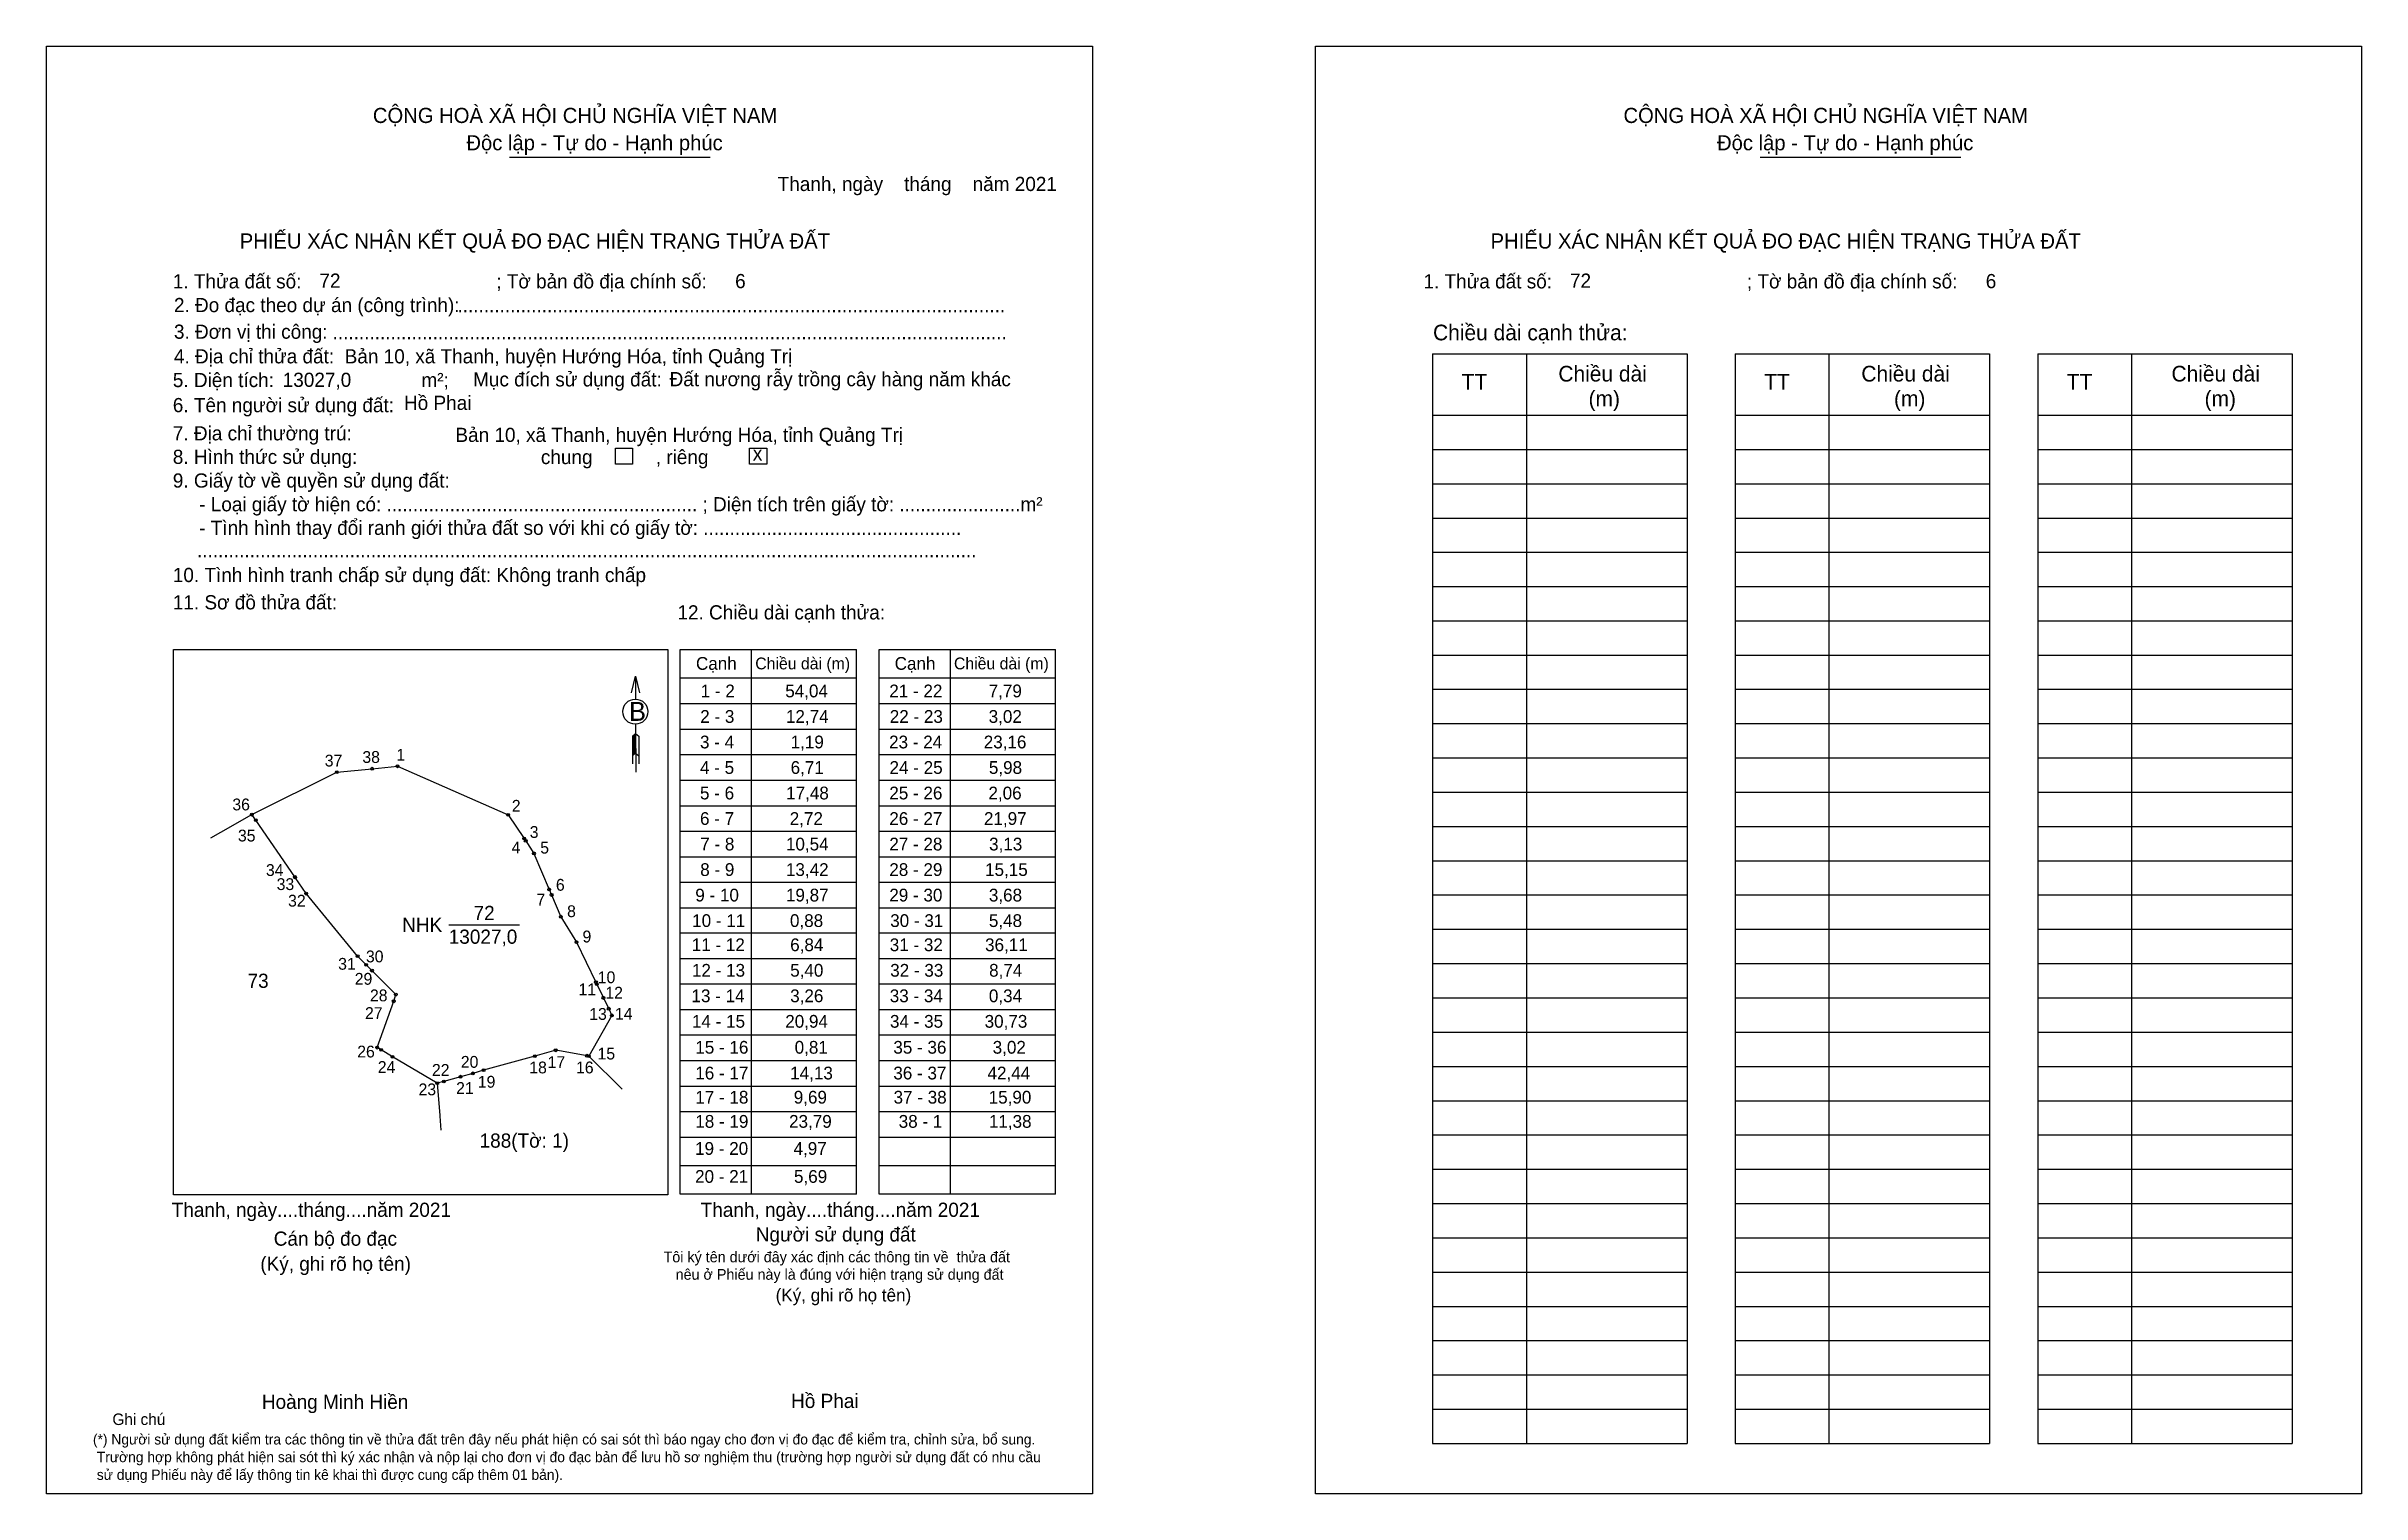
# Model space of a CAD drawing. Extents: x 545181 to 546216, y 1825598 to 1826245.
import ezdxf

# ---------------------------------------------------------------- set-up
doc = ezdxf.new("R2010")
doc.units = 0
for name, color, linetype in [('CanhThua', 7, 'Continuous'), ('kqddKhungInTrang1', 7, 'Continuous'), ('kqddKhungInTrang2', 7, 'Continuous'), ('kqddNoiDung', 7, 'Continuous'), ('kqddTemplate', 7, 'Continuous'), ('MocDinhThua', 7, 'Continuous'), ('NhanDiaChinhThua', 7, 'Continuous'), ('NhanTuCan', 7, 'Continuous'), ('RauThua', 7, 'Continuous'), ('SoHieuDinhThua', 7, 'Continuous')]:
    doc.layers.add(name, color=color, linetype=linetype)

msp = doc.modelspace()

# ---------------------------------------------------------------- linework, layer by layer
at = {"layer": 'CanhThua'}
for p, q in [((545272.8, 1825901.4), (545310.8, 1825920.4)), ((545310.8, 1825920.4), (545326.6, 1825921.9)), ((545326.6, 1825921.9), (545337.9, 1825923)), ((545337.9, 1825923), (545387.4, 1825901.3)), ((545274.6, 1825898.9), (545272.8, 1825901.4)), ((545292, 1825873.6), (545274.6, 1825898.9)), ((545387.4, 1825901.3), (545394.5, 1825890.7)), ((545394.5, 1825890.7), (545395.2, 1825889.7)), ((545395.2, 1825889.7), (545398.9, 1825884.1)), ((545398.9, 1825884.1), (545405.7, 1825868)), ((545292.2, 1825873.3), (545292, 1825873.6)), ((545297.1, 1825866.1), (545292.2, 1825873.3)), ((545320.1, 1825838.2), (545297.1, 1825866.1)), ((545405.7, 1825868), (545406.8, 1825865.5)), ((545406.8, 1825865.5), (545410.9, 1825855.8)), ((545410.9, 1825855.8), (545417.9, 1825844.4)), ((545323.9, 1825834.3), (545320.1, 1825838.2)), ((545417.9, 1825844.4), (545426.6, 1825826.5)), ((545326.5, 1825831.7), (545323.9, 1825834.3)), ((545337.2, 1825821), (545326.5, 1825831.7)), ((545426.6, 1825826.5), (545427, 1825825.7)), ((545427, 1825825.7), (545429.9, 1825819.5)), ((545328.8, 1825797.3), (545336.2, 1825818)), ((545336.2, 1825818), (545337.2, 1825821)), ((545429.9, 1825819.5), (545432.3, 1825814.7)), ((545432.3, 1825814.7), (545433.7, 1825811.7)), ((545433.7, 1825811.7), (545423.4, 1825793.5)), ((545330.6, 1825796.3), (545328.8, 1825797.3)), ((545335.7, 1825793.2), (545330.6, 1825796.3)), ((545399.3, 1825793.5), (545376.4, 1825787.2)), ((545408.6, 1825796.1), (545399.3, 1825793.5)), ((545422.6, 1825793.7), (545408.6, 1825796.1)), ((545423.4, 1825793.5), (545422.6, 1825793.7)), ((545355.7, 1825781.4), (545335.7, 1825793.2)), ((545366.1, 1825784.3), (545358.6, 1825782.2)), ((545371.6, 1825785.8), (545366.1, 1825784.3)), ((545376.4, 1825787.2), (545371.6, 1825785.8)), ((545358.6, 1825782.2), (545355.7, 1825781.4))]:
    msp.add_line(p, q, dxfattribs=at)
at = {"layer": 'kqddKhungInTrang1'}
msp.add_lwpolyline([(545181, 1826244.7), (545648.5, 1826244.7), (545648.5, 1825598), (545181, 1825598)], close=True, dxfattribs=at)
at = {"layer": 'kqddKhungInTrang2'}
msp.add_lwpolyline([(545748.2, 1826244.7), (546215.7, 1826244.7), (546215.7, 1825598), (545748.2, 1825598)], close=True, dxfattribs=at)
at = {"layer": 'kqddTemplate'}
for p, q in [((545388, 1826195.2), (545477.6, 1826195.2)), ((545946.9, 1826195.2), (546036.5, 1826195.2)), ((545800.5, 1826107.3), (545914.2, 1826107.3)), ((545800.5, 1826107.3), (545800.5, 1825620.5)), ((545842.4, 1826107.3), (545842.4, 1825620.5)), ((545914.2, 1826107.3), (545914.2, 1825620.5)), ((545935.7, 1826107.3), (545935.7, 1825620.5)), ((545935.7, 1826107.3), (546049.4, 1826107.3)), ((545977.6, 1826107.3), (545977.6, 1825620.5)), ((546049.4, 1826107.3), (546049.4, 1825620.5)), ((546071, 1826107.3), (546071, 1825620.5)), ((546071, 1826107.3), (546184.6, 1826107.3)), ((546112.8, 1826107.3), (546112.8, 1825620.5)), ((546184.6, 1826107.3), (546184.6, 1825620.5)), ((545800.5, 1826079.9), (545914.2, 1826079.9)), ((545935.7, 1826079.9), (546049.4, 1826079.9)), ((546071, 1826079.9), (546184.6, 1826079.9)), ((545800.5, 1826064.6), (545914.2, 1826064.6)), ((545935.7, 1826064.6), (546049.4, 1826064.6)), ((546071, 1826064.6), (546184.6, 1826064.6)), ((545800.5, 1826049.2), (545914.2, 1826049.2)), ((545935.7, 1826049.2), (546049.4, 1826049.2)), ((546071, 1826049.2), (546184.6, 1826049.2)), ((545800.5, 1826033.9), (545914.2, 1826033.9)), ((545935.7, 1826033.9), (546049.4, 1826033.9)), ((546071, 1826033.9), (546184.6, 1826033.9)), ((545800.5, 1826018.6), (545914.2, 1826018.6)), ((545935.7, 1826018.6), (546049.4, 1826018.6)), ((546071, 1826018.6), (546184.6, 1826018.6)), ((545800.5, 1826003.3), (545914.2, 1826003.3)), ((545935.7, 1826003.3), (546049.4, 1826003.3)), ((546071, 1826003.3), (546184.6, 1826003.3)), ((545800.5, 1825988), (545914.2, 1825988)), ((545935.7, 1825988), (546049.4, 1825988)), ((546071, 1825988), (546184.6, 1825988)), ((545464.3, 1825975.2), (545543.1, 1825975.2)), ((545464.3, 1825731.8), (545464.3, 1825975.2)), ((545496, 1825975.2), (545496, 1825731.8)), ((545543.1, 1825731.8), (545543.1, 1825975.2)), ((545553.2, 1825975.2), (545632, 1825975.2)), ((545553.2, 1825731.8), (545553.2, 1825975.2)), ((545584.9, 1825975.2), (545584.9, 1825731.8)), ((545632, 1825731.8), (545632, 1825975.2)), ((545800.5, 1825972.7), (545914.2, 1825972.7)), ((545935.7, 1825972.7), (546049.4, 1825972.7)), ((546071, 1825972.7), (546184.6, 1825972.7)), ((545444.3, 1825963.2), (545444.3, 1825953)), ((545464.3, 1825962.5), (545543.1, 1825962.5)), ((545553.2, 1825962.5), (545632, 1825962.5)), ((545464.3, 1825951), (545543.1, 1825951)), ((545553.2, 1825951), (545632, 1825951)), ((545800.5, 1825957.4), (545914.2, 1825957.4)), ((545935.7, 1825957.4), (546049.4, 1825957.4)), ((546071, 1825957.4), (546184.6, 1825957.4)), ((545444.3, 1825941.8), (545444.4, 1825920.3)), ((545464.3, 1825939.6), (545543.1, 1825939.6)), ((545553.2, 1825939.6), (545632, 1825939.6)), ((545800.5, 1825942.1), (545914.2, 1825942.1)), ((545935.7, 1825942.1), (546049.4, 1825942.1)), ((546071, 1825942.1), (546184.6, 1825942.1)), ((545444.3, 1825937.7), (545443, 1825936.4)), ((545444.3, 1825937.1), (545443, 1825935.8)), ((545444.3, 1825936.5), (545443, 1825935.3)), ((545443, 1825936.4), (545443, 1825924.1)), ((545444.3, 1825935.9), (545443, 1825934.7)), ((545444.3, 1825935.3), (545443, 1825934.1)), ((545444.3, 1825934.8), (545443, 1825933.5)), ((545444.3, 1825934.2), (545443, 1825932.9)), ((545444.3, 1825933.6), (545443, 1825932.3)), ((545444.3, 1825933), (545443, 1825931.7)), ((545444.3, 1825932.4), (545443, 1825931.2)), ((545444.3, 1825931.8), (545443, 1825930.6)), ((545444.3, 1825931.3), (545443, 1825930)), ((545444.3, 1825930.7), (545443, 1825929.4)), ((545444.3, 1825930.1), (545443, 1825928.8)), ((545444.3, 1825929.5), (545443, 1825928.2)), ((545444.3, 1825928.9), (545443, 1825927.7)), ((545444.3, 1825937.7), (545445.7, 1825936.4)), ((545444.3, 1825928.9), (545445.7, 1825927.7)), ((545445.7, 1825936.4), (545445.7, 1825924.1)), ((545464.3, 1825928.2), (545543.1, 1825928.2)), ((545553.2, 1825928.2), (545632, 1825928.2)), ((545800.5, 1825926.7), (545914.2, 1825926.7)), ((545935.7, 1825926.7), (546049.4, 1825926.7)), ((546071, 1825926.7), (546184.6, 1825926.7)), ((545464.3, 1825916.8), (545543.1, 1825916.8)), ((545553.2, 1825916.8), (545632, 1825916.8)), ((545800.5, 1825911.4), (545914.2, 1825911.4)), ((545935.7, 1825911.4), (546049.4, 1825911.4)), ((546071, 1825911.4), (546184.6, 1825911.4)), ((545464.3, 1825905.4), (545543.1, 1825905.4)), ((545553.2, 1825905.4), (545632, 1825905.4)), ((545464.3, 1825894), (545543.1, 1825894)), ((545553.2, 1825894), (545632, 1825894)), ((545800.5, 1825896.1), (545914.2, 1825896.1)), ((545935.7, 1825896.1), (546049.4, 1825896.1)), ((546071, 1825896.1), (546184.6, 1825896.1)), ((545464.3, 1825882.6), (545543.1, 1825882.6)), ((545553.2, 1825882.6), (545632, 1825882.6)), ((545800.5, 1825880.8), (545914.2, 1825880.8)), ((545935.7, 1825880.8), (546049.4, 1825880.8)), ((546071, 1825880.8), (546184.6, 1825880.8)), ((545464.3, 1825871.2), (545543.1, 1825871.2)), ((545553.2, 1825871.2), (545632, 1825871.2)), ((545464.3, 1825859.8), (545543.1, 1825859.8)), ((545553.2, 1825859.8), (545632, 1825859.8)), ((545800.5, 1825865.5), (545914.2, 1825865.5)), ((545935.7, 1825865.5), (546049.4, 1825865.5)), ((546071, 1825865.5), (546184.6, 1825865.5)), ((545543.1, 1825848.4), (545464.3, 1825848.4)), ((545632, 1825848.4), (545553.2, 1825848.4)), ((545800.5, 1825850.2), (545914.2, 1825850.2)), ((545935.7, 1825850.2), (546049.4, 1825850.2)), ((546071, 1825850.2), (546184.6, 1825850.2)), ((545543.1, 1825837), (545464.3, 1825837)), ((545632, 1825837), (545553.2, 1825837)), ((545800.5, 1825834.9), (545914.2, 1825834.9)), ((545935.7, 1825834.9), (546049.4, 1825834.9)), ((546071, 1825834.9), (546184.6, 1825834.9)), ((545543.1, 1825825.6), (545464.3, 1825825.6)), ((545632, 1825825.6), (545553.2, 1825825.6)), ((545543.1, 1825814.2), (545464.3, 1825814.2)), ((545632, 1825814.2), (545553.2, 1825814.2)), ((545800.5, 1825819.5), (545914.2, 1825819.5)), ((545935.7, 1825819.5), (546049.4, 1825819.5)), ((546071, 1825819.5), (546184.6, 1825819.5)), ((545800.5, 1825804.2), (545914.2, 1825804.2)), ((545935.7, 1825804.2), (546049.4, 1825804.2)), ((546071, 1825804.2), (546184.6, 1825804.2)), ((545543.1, 1825802.8), (545464.3, 1825802.8)), ((545632, 1825802.8), (545553.2, 1825802.8)), ((545543.1, 1825791.4), (545464.3, 1825791.4)), ((545632, 1825791.4), (545553.2, 1825791.4)), ((545800.5, 1825788.9), (545914.2, 1825788.9)), ((545935.7, 1825788.9), (546049.4, 1825788.9)), ((546071, 1825788.9), (546184.6, 1825788.9)), ((545543.1, 1825780), (545464.3, 1825780)), ((545632, 1825780), (545553.2, 1825780)), ((545800.5, 1825773.6), (545914.2, 1825773.6)), ((545935.7, 1825773.6), (546049.4, 1825773.6)), ((546071, 1825773.6), (546184.6, 1825773.6)), ((545543.1, 1825768.6), (545464.3, 1825768.6)), ((545632, 1825768.6), (545553.2, 1825768.6)), ((545543.1, 1825757.2), (545464.3, 1825757.2)), ((545632, 1825757.2), (545553.2, 1825757.2)), ((545800.5, 1825758.3), (545914.2, 1825758.3)), ((545935.7, 1825758.3), (546049.4, 1825758.3)), ((546071, 1825758.3), (546184.6, 1825758.3)), ((545543.1, 1825744.5), (545464.3, 1825744.5)), ((545632, 1825744.5), (545553.2, 1825744.5)), ((545800.5, 1825743), (545914.2, 1825743)), ((545935.7, 1825743), (546049.4, 1825743)), ((546071, 1825743), (546184.6, 1825743)), ((545543.1, 1825731.8), (545464.3, 1825731.8)), ((545632, 1825731.8), (545553.2, 1825731.8)), ((545800.5, 1825727.7), (545914.2, 1825727.7)), ((545935.7, 1825727.7), (546049.4, 1825727.7)), ((546071, 1825727.7), (546184.6, 1825727.7)), ((545800.5, 1825712.4), (545914.2, 1825712.4)), ((545935.7, 1825712.4), (546049.4, 1825712.4)), ((546071, 1825712.4), (546184.6, 1825712.4)), ((545800.5, 1825697), (545914.2, 1825697)), ((545935.7, 1825697), (546049.4, 1825697)), ((546071, 1825697), (546184.6, 1825697)), ((545800.5, 1825681.7), (545914.2, 1825681.7)), ((545935.7, 1825681.7), (546049.4, 1825681.7)), ((546071, 1825681.7), (546184.6, 1825681.7)), ((545800.5, 1825666.4), (545914.2, 1825666.4)), ((545935.7, 1825666.4), (546049.4, 1825666.4)), ((546071, 1825666.4), (546184.6, 1825666.4)), ((545800.5, 1825651.1), (545914.2, 1825651.1)), ((545935.7, 1825651.1), (546049.4, 1825651.1)), ((546071, 1825651.1), (546184.6, 1825651.1)), ((545800.5, 1825635.8), (545914.2, 1825635.8)), ((545935.7, 1825635.8), (546049.4, 1825635.8)), ((546071, 1825635.8), (546184.6, 1825635.8)), ((545800.5, 1825620.5), (545914.2, 1825620.5)), ((545935.7, 1825620.5), (546049.4, 1825620.5)), ((546071, 1825620.5), (546184.6, 1825620.5))]:
    msp.add_line(p, q, dxfattribs=at)
for points in [[(545435.4, 1826065.1), (545443, 1826065.1), (545443, 1826058), (545435.4, 1826058)], [(545495.2, 1826065.1), (545502.9, 1826065.1), (545502.9, 1826058), (545495.2, 1826058)], [(545237.8, 1825975.2), (545458.7, 1825975.2), (545458.7, 1825731.6), (545237.8, 1825731.6)]]:
    msp.add_lwpolyline(points, close=True, dxfattribs=at)
msp.add_lwpolyline([(545442.5, 1825955.8), (545444.3, 1825963.2), (545446.1, 1825955.8)], dxfattribs=at)
msp.add_circle((545444.2, 1825947.4), 5.61, dxfattribs=at)
at = {"layer": 'MocDinhThua'}
for centre in [(545310.8, 1825920.4), (545326.6, 1825921.9), (545337.9, 1825923), (545272.8, 1825901.4), (545274.6, 1825898.9), (545387.4, 1825901.3), (545394.5, 1825890.7), (545395.2, 1825889.7), (545398.9, 1825884.1), (545292, 1825873.6), (545292.2, 1825873.3), (545297.1, 1825866.1), (545405.7, 1825868), (545406.8, 1825865.5), (545410.9, 1825855.8), (545320.1, 1825838.2), (545323.9, 1825834.3), (545417.9, 1825844.4), (545326.5, 1825831.7), (545426.6, 1825826.5), (545427, 1825825.7), (545336.2, 1825818), (545337.2, 1825821), (545429.9, 1825819.5), (545432.3, 1825814.7), (545433.7, 1825811.7), (545328.8, 1825797.3), (545330.6, 1825796.3), (545335.7, 1825793.2), (545399.3, 1825793.5), (545408.6, 1825796.1), (545422.6, 1825793.7), (545423.4, 1825793.5), (545366.1, 1825784.3), (545371.6, 1825785.8), (545376.4, 1825787.2), (545355.7, 1825781.4), (545358.6, 1825782.2)]:
    msp.add_circle(centre, 0.634, dxfattribs=at)
at = {"layer": 'NhanDiaChinhThua'}
msp.add_line((545360.8, 1825852.2), (545392.4, 1825852.2), dxfattribs=at)
at = {"layer": 'RauThua'}
for p, q in [((545259, 1825893.6), (545272.8, 1825901.4)), ((545254.5, 1825891.1), (545259, 1825893.6)), ((545423.4, 1825793.5), (545438.1, 1825778.9)), ((545355.7, 1825781.4), (545356.8, 1825767)), ((545438.1, 1825778.9), (545438.3, 1825778.7)), ((545356.8, 1825767), (545356.8, 1825766.7)), ((545356.8, 1825766.7), (545357.3, 1825760.4))]:
    msp.add_line(p, q, dxfattribs=at)

# ---------------------------------------------------------------- texts
at = {"layer": 'kqddNoiDung'}
for s, height, p in [('Thanh, ngày    tháng    năm 2021  ', 6.335, (545507.8, 1826180)), ('72', 6.34, (545303, 1826136.8)), ('6', 6.34, (545488.8, 1826136.6)), ('72', 6.34, (545861.9, 1826136.8)), ('6', 6.34, (546047.7, 1826136.6)), ('........................................................................................................', 6.3352, (545364.7, 1826125.8)), ('................................................................................................................................', 6.3352, (545308.9, 1826113.8)), ('13027,0', 6.34, (545286.6, 1826092.5)), ('Đất nương rẫy trồng cây hàng năm khác', 6.335, (545459.5, 1826092.8)), ('Hồ Phai', 6.34, (545340.8, 1826082.2)), ('Bản 10, xã Thanh, huyện Hướng Hóa, tỉnh Quảng Trị', 6.335, (545363.8, 1826067.9)), ('x', 6.34, (545496.7, 1826059.6)), ('1 - 2', 5.7, (545473.4, 1825953.8)), ('54,04', 5.7, (545511.2, 1825953.8)), ('21 - 22', 5.7, (545557.7, 1825953.8)), ('7,79', 5.7, (545602.1, 1825953.8)), ('2 - 3', 5.7, (545473.2, 1825942.4)), ('12,74', 5.7, (545511.5, 1825942.4)), ('22 - 23', 5.7, (545557.9, 1825942.4)), ('3,02', 5.7, (545602.1, 1825942.4)), ('3 - 4', 5.7, (545473.1, 1825931)), ('1,19', 5.7, (545513.6, 1825931)), ('23 - 24', 5.7, (545557.6, 1825931)), ('23,16', 5.7, (545599.9, 1825931)), ('4 - 5', 5.7, (545473.1, 1825919.6)), ('6,71', 5.7, (545513.6, 1825919.6)), ('24 - 25', 5.7, (545557.8, 1825919.6)), ('5,98', 5.7, (545602.2, 1825919.6)), ('5 - 6', 5.7, (545473.1, 1825908.2)), ('17,48', 5.7, (545511.6, 1825908.2)), ('25 - 26', 5.7, (545557.7, 1825908.2)), ('2,06', 5.7, (545602, 1825908.2)), ('6 - 7', 5.7, (545473.1, 1825896.8)), ('2,72', 5.7, (545513.2, 1825896.8)), ('26 - 27', 5.7, (545557.7, 1825896.8)), ('21,97', 5.7, (545600, 1825896.8)), ('7 - 8', 5.7, (545473.2, 1825885.4)), ('10,54', 5.7, (545511.5, 1825885.4)), ('27 - 28', 5.7, (545557.7, 1825885.4)), ('3,13', 5.7, (545602.3, 1825885.4)), ('8 - 9', 5.7, (545473.2, 1825874)), ('13,42', 5.7, (545511.5, 1825874)), ('28 - 29', 5.7, (545557.7, 1825874)), ('15,15', 5.7, (545600.5, 1825874)), ('9 - 10', 5.7, (545471, 1825862.6)), ('19,87', 5.7, (545511.5, 1825862.6)), ('29 - 30', 5.7, (545557.7, 1825862.6)), ('3,68', 5.7, (545602.2, 1825862.6)), ('10 - 11', 5.7, (545469.6, 1825851.2)), ('0,88', 5.7, (545513.3, 1825851.2)), ('30 - 31', 5.7, (545558.1, 1825851.2)), ('5,48', 5.7, (545602.2, 1825851.2)), ('11 - 12', 5.7, (545469.4, 1825840.4)), ('6,84', 5.7, (545513.4, 1825840.4)), ('31 - 32', 5.7, (545557.9, 1825840.4)), ('36,11', 5.7, (545600.5, 1825840.4)), ('12 - 13', 5.7, (545469.5, 1825829)), ('5,40', 5.7, (545513.4, 1825829)), ('32 - 33', 5.7, (545558.1, 1825829)), ('8,74', 5.7, (545602.3, 1825829)), ('13 - 14', 5.7, (545469.3, 1825817.6)), ('3,26', 5.7, (545513.4, 1825817.6)), ('33 - 34', 5.7, (545557.9, 1825817.6)), ('0,34', 5.7, (545602.2, 1825817.6)), ('14 - 15', 5.7, (545469.5, 1825806.2)), ('20,94', 5.7, (545511.2, 1825806.2)), ('34 - 35', 5.7, (545558, 1825806.2)), ('30,73', 5.7, (545600.3, 1825806.2)), ('15 - 16', 5.7, (545471, 1825794.6)), ('0,81', 5.7, (545515.4, 1825794.6)), ('35 - 36', 5.7, (545559.5, 1825794.6)), ('3,02', 5.7, (545603.9, 1825794.6)), ('16 - 17', 5.7, (545471, 1825783.1)), ('14,13', 5.7, (545513.4, 1825783.1)), ('36 - 37', 5.7, (545559.5, 1825783.1)), ('42,44', 5.7, (545601.6, 1825783.1)), ('17 - 18', 5.7, (545471, 1825772.3)), ('9,69', 5.7, (545515, 1825772.3)), ('37 - 38', 5.7, (545559.6, 1825772.3)), ('15,90', 5.7, (545602.1, 1825772.3)), ('18 - 19', 5.7, (545471, 1825761.5)), ('23,79', 5.7, (545512.9, 1825761.5)), ('38 - 1', 5.7, (545561.9, 1825761.5)), ('11,38', 5.7, (545602.2, 1825761.5)), ('19 - 20', 5.7, (545470.9, 1825749.4)), ('4,97', 5.7, (545514.9, 1825749.4)), ('20 - 21', 5.7, (545470.9, 1825736.9)), ('5,69', 5.7, (545515.1, 1825736.9)), ('Thanh, ngày....tháng....năm 2021', 6.335, (545237, 1825721.7)), ('Thanh, ngày....tháng....năm 2021', 6.335, (545473.4, 1825721.7)), ('Hồ Phai', 6.34, (545513.8, 1825636.3))]:
    msp.add_text(s, height=height, dxfattribs=at).set_placement(p)
at = {"layer": 'kqddTemplate'}
for s, height, p in [('CỘNG HOÀ XÃ HỘI CHỦ NGHĨA VIỆT NAM', 6.758, (545326.9, 1826210.4)), ('CỘNG HOÀ XÃ HỘI CHỦ NGHĨA VIỆT NAM', 6.758, (545885.8, 1826210.4)), ('Độc lập - Tự do - Hạnh phúc', 6.758, (545368.7, 1826198.2)), ('Độc lập - Tự do - Hạnh phúc', 6.758, (545927.6, 1826198.2)), ('PHIẾU XÁC NHẬN KẾT QUẢ ĐO ĐẠC HIỆN TRẠNG THỬA ĐẤT', 6.758, (545267.4, 1826154.3)), ('PHIẾU XÁC NHẬN KẾT QUẢ ĐO ĐẠC HIỆN TRẠNG THỬA ĐẤT', 6.758, (545826.4, 1826154.3)), ('1. Thửa đất số:                                     ; Tờ bản đồ địa chính số:', 6.335, (545237.5, 1826136.5)), ('1. Thửa đất số:                                     ; Tờ bản đồ địa chính số:', 6.335, (545796.4, 1826136.5)), ('2. Đo đạc theo dự án (công trình): ', 6.335, (545238, 1826125.9)), ('3. Đơn vị thi công: ', 6.335, (545238, 1826114)), ('Chiều dài cạnh thửa:', 7, (545800.7, 1826113.3)), ('4. Địa chỉ thửa đất:  Bản 10, xã Thanh, huyện Hướng Hóa, tỉnh Quảng Trị', 6.335, (545238, 1826103)), ('5. Diện tích:                            m²; ', 6.335, (545237.5, 1826092.4)), ('Mục đích sử dụng đất:', 6.335, (545371.7, 1826092.7)), ('TT', 7, (545813.5, 1826091.3)), ('Chiều dài', 7, (545856.7, 1826094.9)), ('TT', 7, (545948.7, 1826091.3)), ('Chiều dài', 7, (545992.1, 1826094.9)), ('TT', 7, (546083.9, 1826091.3)), ('Chiều dài', 7, (546130.7, 1826094.9)), ('6. Tên người sử dụng đất:', 6.335, (545237.5, 1826081.2)), ('(m)', 7, (545870.2, 1826083.8)), ('(m)', 7, (546006.7, 1826083.8)), ('(m)', 7, (546145.5, 1826083.8)), ('7. Địa chỉ thường trú:', 6.335, (545237.5, 1826068.6)), ('8. Hình thức sử dụng:', 6.335, (545237.5, 1826058.1)), ('chung            , riêng', 6.335, (545402, 1826058)), ('9. Giấy tờ về quyền sử dụng đất:', 6.335, (545237.5, 1826047.5)), ('     - Loại giấy tờ hiện có: ........................................................... ; Diện tích trên giấy tờ: .......................m²', 6.3352, (545237.5, 1826036.9)), ('     - Tình hình thay đổi ranh giới thửa đất so với khi có giấy tờ: .................................................', 6.3352, (545237.5, 1826026.4)), ('10. Tình hình tranh chấp sử dụng đất: Không tranh chấp', 6.335, (545237.5, 1826005.3)), ('....................................................................................................................................................', 6.3352, (545248.3, 1826016.4)), ('11. Sơ đồ thửa đất:', 6.335, (545237.5, 1825993.1)), ('12. Chiều dài cạnh thửa:', 6.335, (545463, 1825988.6)), ('Cạnh', 5.7, (545471.3, 1825966.1)), ('Chiều dài (m)', 5.279, (545497.8, 1825966.3)), ('Cạnh', 5.7, (545560.1, 1825966.1)), ('Chiều dài (m)', 5.279, (545586.6, 1825966.3)), ('B', 8.45, (545441.4, 1825943.3)), ('Cán bộ đo đạc', 6.335, (545282.6, 1825708.8)), ('Người sử dụng đất', 6.335, (545498, 1825710.7)), ('(Ký, ghi rõ họ tên)', 6.335, (545276.6, 1825697.6)), ('Tôi ký tên dưới đây xác định các thông tin về  thửa đất ', 4.789, (545456.8, 1825701.4)), ('nêu ở Phiếu này là đúng với hiện trạng sử dụng đất', 4.789, (545462.2, 1825693.6)), ('(Ký, ghi rõ họ tên)', 5.702, (545506.9, 1825683.9)), ('Hoàng Minh Hiền', 6.335, (545277.3, 1825635.9)), ('Ghi chú', 5.13, (545210.5, 1825628.7)), ('(*) Người sử dụng đất kiểm tra các thông tin về thửa đất trên đây nếu phát hiện có sai sót thì báo ngay cho đơn vị đo đạc để kiểm tra, chỉnh sửa, bổ sung.', 4.6184, (545201.8, 1825620)), (' Trường hợp không phát hiện sai sót thì ký xác nhận và nộp lại cho đơn vị đo đạc bản để lưu hồ sơ nghiệm thu (trường hợp người sử dụng đất có nhu cầu', 4.6184, (545201.8, 1825612.1)), (' sử dụng Phiếu này để lấy thông tin kê khai thì được cung cấp thêm 01 bản).', 4.618, (545201.8, 1825604.2))]:
    msp.add_text(s, height=height, dxfattribs=at).set_placement(p)
at = {"layer": 'NhanDiaChinhThua'}
for s, p in [('72', (545371.9, 1825854.3)), ('NHK', (545340, 1825849)), ('13027,0', (545360.8, 1825843.7))]:
    msp.add_text(s, height=6.34, dxfattribs=at).set_placement(p)
at = {"layer": 'NhanTuCan'}
for s, p in [('73', (545270.9, 1825824)), ('188(Tờ: 1)', (545374.6, 1825752.6))]:
    msp.add_text(s, height=6.34, dxfattribs=at).set_placement(p)
at = {"layer": 'SoHieuDinhThua'}
for s, p in [('37', (545305.4, 1825922.9)), ('38', (545322.2, 1825924.5)), ('1', (545337.4, 1825925.5)), ('36', (545264.1, 1825903.3)), ('2', (545389, 1825902.7)), ('35', (545266.6, 1825889.4)), ('4', (545388.9, 1825884.1)), ('3', (545397, 1825891)), ('5', (545401.7, 1825884)), ('34', (545279.1, 1825874)), ('33', (545283.9, 1825867.7)), ('7', (545400, 1825860.8)), ('6', (545408.7, 1825867.4)), ('32', (545289, 1825860.3)), ('8', (545413.7, 1825855.6)), ('9', (545420.6, 1825844.3)), ('31', (545311.4, 1825832.1)), ('30', (545323.8, 1825835.4)), ('29', (545318.8, 1825825.4)), ('11', (545418.8, 1825820.7)), ('10', (545427.4, 1825826.1)), ('12', (545430.8, 1825819.2)), ('27', (545323.4, 1825810.1)), ('28', (545325.6, 1825818)), ('13', (545423.6, 1825809.7)), ('14', (545435.1, 1825809.8)), ('26', (545319.9, 1825792.9)), ('20', (545366.2, 1825788.3)), ('15', (545427.3, 1825792)), ('24', (545329.1, 1825786)), ('22', (545353.3, 1825784.7)), ('19', (545373.8, 1825779.4)), ('18', (545396.8, 1825785.8)), ('17', (545405, 1825788.2)), ('16', (545417.7, 1825785.8)), ('23', (545347.3, 1825776)), ('21', (545364.1, 1825776.6))]:
    msp.add_text(s, height=5.28, dxfattribs=at).set_placement(p)

doc.saveas('drawing.dxf')
